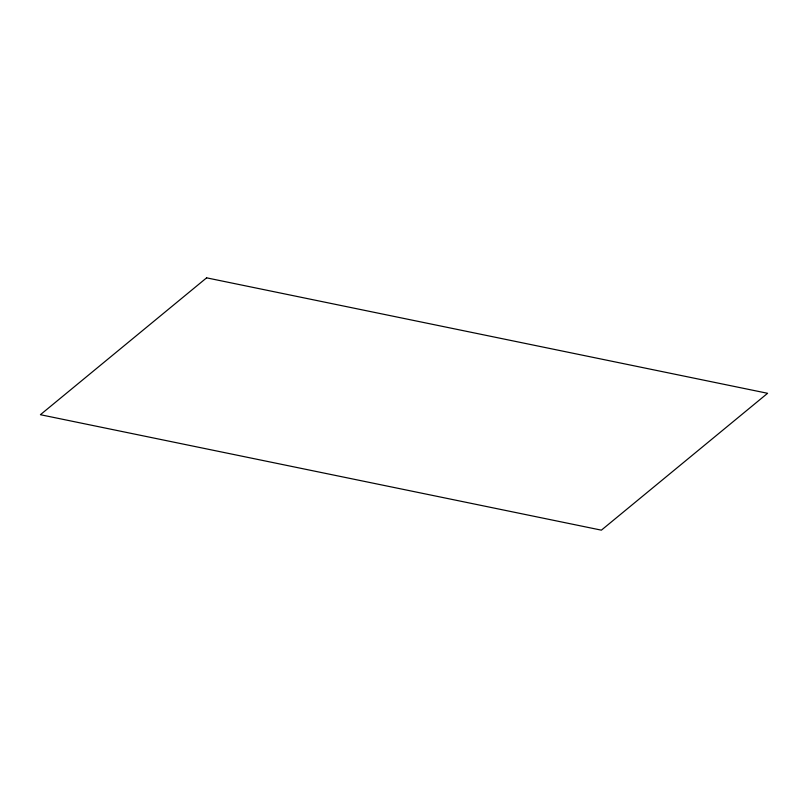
<?xml version="1.0" encoding="UTF-8"?>
<svg xmlns="http://www.w3.org/2000/svg" width="808" height="808" viewBox="0 0 808 808"><rect width="100%" height="100%" fill="white"/><g stroke="black" fill="none" stroke-linecap="round" stroke-linejoin="round"><path stroke-width="1.21" d="M206.616 277.841L40.4 414.706L601.384 530.159L767.6 393.294L206.616 277.841"/></g></svg>
